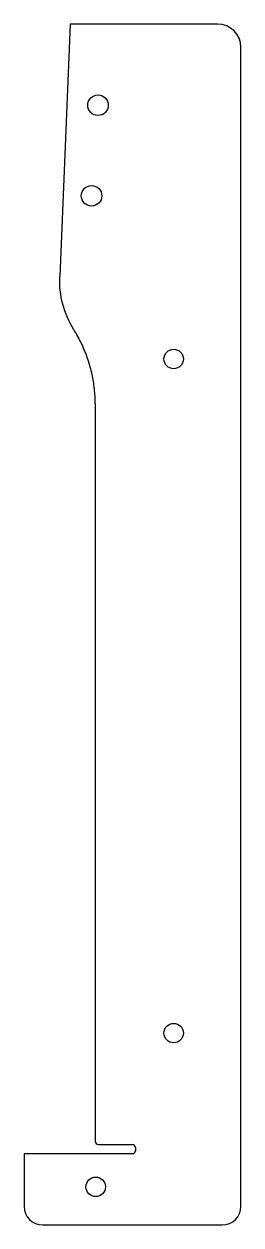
# Model space of a CAD drawing. Header units: millimetres. Extents: x 60 to 130, y -394 to -5.
import ezdxf

# ---------------------------------------------------------------- set-up
doc = ezdxf.new("R2010")
doc.units = ezdxf.units.MM
doc.layers.add('CUTOUTS', color=1, linetype='CONTINUOUS')
doc.layers.add('PERIMETER', color=5, linetype='CONTINUOUS')

msp = doc.modelspace()

# ---------------------------------------------------------------- linework, layer by layer
at = {"layer": 'CUTOUTS'}
for centre, radius in [((84.08, -31.71), 3.32), ((82, -61), 3.32), ((108.52, -113.77), 3.15), ((108.52, -331.77), 3.15), ((83.33, -381.48), 3.15)]:
    msp.add_circle(centre, radius, dxfattribs=at)
at = {"layer": 'PERIMETER'}
for p, q in [((75.12, -5.45), (71.72, -87.1)), ((101.27, -5.45), (75.12, -5.45)), ((104.17, -5.45), (101.27, -5.45)), ((101.27, -5.45), (101.27, -5.45)), ((114.27, -5.45), (104.17, -5.45)), ((104.17, -5.45), (104.17, -5.45)), ((120.17, -5.45), (114.27, -5.45)), ((114.27, -5.45), (114.27, -5.45)), ((122.72, -5.45), (120.17, -5.45)), ((120.17, -5.45), (120.17, -5.45)), ((130.27, -387.77), (130.27, -13)), ((83.17, -128.23), (83.17, -366.77)), ((84.22, -367.82), (95.22, -367.82)), ((96.17, -368.77), (96.17, -369.82)), ((95.22, -370.77), (60.17, -370.77)), ((60.17, -370.77), (60.17, -387.77)), ((66.22, -393.82), (124.22, -393.82))]:
    msp.add_line(p, q, dxfattribs=at)
for centre, radius, start, end in [((122.72, -13), 7.55, 0, 90), ((84.22, -366.77), 1.05, 180, 270), ((95.22, -368.77), 0.95, 0, 90), ((95.22, -369.82), 0.95, -90, 0), ((66.22, -387.77), 6.05, 180, 270), ((124.22, -387.77), 6.05, -90, 0)]:
    msp.add_arc(centre, radius, start, end, dxfattribs=at)
for points, knots in [([(76.29, -104.33), (74.68, -101.77), (73.47, -98.98), (72.7, -96.06), (71.92, -93.14), (71.59, -90.12), (71.72, -87.1)], [0, 0, 0, 0, 0.905292, 0.905292, 0.905292, 1.810583, 1.810583, 1.810583, 1.810583]), ([(83.17, -128.23), (83.17, -126.64), (83.09, -125.04), (82.92, -123.46), (82.75, -121.88), (82.5, -120.3), (82.16, -118.74), (81.82, -117.19), (81.4, -115.65), (80.9, -114.13), (80.4, -112.62), (79.82, -111.13), (79.17, -109.68), (78.51, -108.23), (77.78, -106.82), (76.97, -105.44), (76.75, -105.07), (76.52, -104.7), (76.29, -104.33)], [-1, -1, -1, -1, -0.8571429, -0.8571429, -0.8571429, -0.7142857, -0.7142857, -0.7142857, -0.5714286, -0.5714286, -0.5714286, -0.4285714, -0.4285714, -0.4285714, -0.2857143, -0.2857143, -0.2857143, -0.2467559, -0.2467559, -0.2467559, -0.2467559])]:
    msp.add_open_spline(points, degree=3, knots=knots, dxfattribs=at)

doc.saveas('drawing.dxf')
